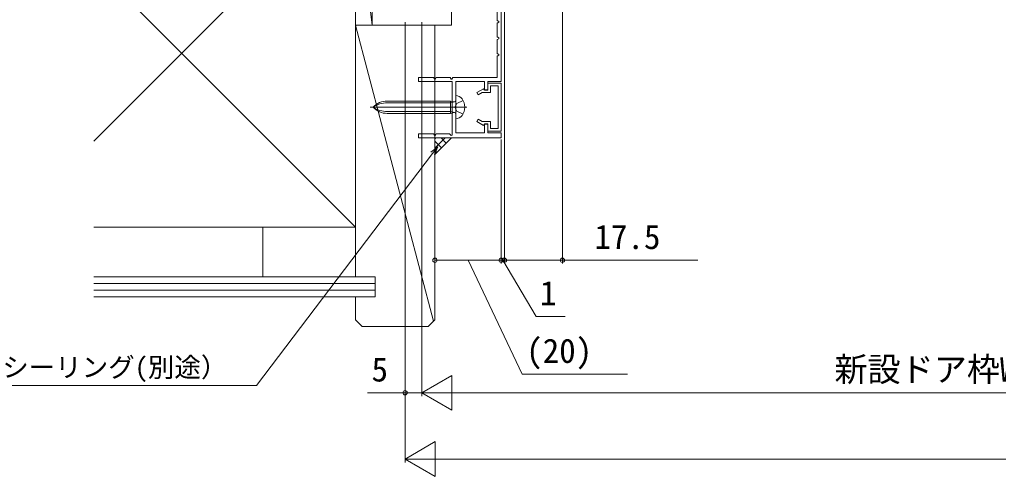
# Model space of a CAD drawing. Units: millimetres, scale not verified. Extents: x -1188 to -198, y -840 to 760.
# Drawn here: x -1034.4 to -738.8, y -71.2 to 66.7 of the extents above; entities that cross this region are included whole.
import ezdxf
from ezdxf.enums import TextEntityAlignment as Align

# ---------------------------------------------------------------- set-up
doc = ezdxf.new("R2010")
doc.units = ezdxf.units.MM
doc.header["$LTSCALE"] = 4
doc.linetypes.add('DASHED3', pattern=[4, 3, -1])
for name, color, linetype, lineweight in [('0-3_YKK_11', 7, 'Continuous', 9), ('0-4_YKK_11E', 4, 'Continuous', 9), ('0-6_YKK_13', 4, 'Continuous', 9), ('0-8_YKK_D', 6, 'Continuous', 9), ('0-9_YSS_K', 3, 'Continuous', 9), ('0-A_YSS_KE', 3, 'Continuous', 9)]:
    doc.layers.add(name, color=color, linetype=linetype, lineweight=lineweight)
doc.styles.add('ＭＳ ゴシック', font='')
doc.styles.get('ＭＳ ゴシック').set_extended_font_data('MS Gothic')

msp = doc.modelspace()

# ---------------------------------------------------------------- linework, layer by layer
at = {"layer": '0-3_YKK_11'}
for p, q in [((-890.2, 71.072), (-890.2, 66.476)), ((-889, 48.072), (-889, 71.072)), ((-890.2, 66.476), (-889.7, 66.188)), ((-889.7, 65.957), (-890.2, 65.668)), ((-890.2, 65.668), (-890.2, 61.476)), ((-889.7, 66.188), (-889.7, 65.957)), ((-890.2, 61.476), (-889.7, 61.188)), ((-889.7, 60.957), (-890.2, 60.668)), ((-890.2, 60.668), (-890.2, 56.476)), ((-889.7, 61.188), (-889.7, 60.957)), ((-890.2, 56.476), (-889.7, 56.188)), ((-889.7, 56.188), (-889.7, 55.957)), ((-889.7, 55.957), (-890.2, 55.668)), ((-890.2, 55.668), (-890.2, 49.272)), ((-908.596, 49.272), (-909, 48.572)), ((-909, 48.572), (-909, 48.072)), ((-909, 48.072), (-903.8, 48.072)), ((-904.404, 49.272), (-908.596, 49.272)), ((-904.115, 48.772), (-904.404, 49.272)), ((-903.884, 48.772), (-904.115, 48.772)), ((-903.596, 49.272), (-903.884, 48.772)), ((-903.8, 48.072), (-903.8, 31.839)), ((-890.2, 49.272), (-903.596, 49.272)), ((-902.7, 48.072), (-894, 48.072)), ((-902.7, 40.73), (-902.7, 48.072)), ((-894, 48.072), (-894, 45.372)), ((-893, 48.072), (-889, 48.072)), ((-893, 45.372), (-893, 48.072)), ((-893, 47.572), (-893, 45.472)), ((-889, 47.572), (-893, 47.572)), ((-889, 33.072), (-889, 47.572)), ((-894.315, 45.845), (-896.3, 44.7)), ((-896.3, 44.7), (-895.9, 44.007)), ((-895.9, 44.007), (-894.747, 44.672)), ((-894.747, 44.672), (-892.2, 44.672)), ((-894.1, 45.472), (-894.315, 45.845)), ((-893, 45.472), (-894.1, 45.472)), ((-894, 45.372), (-893, 45.372)), ((-892.2, 46.772), (-889.9, 46.772)), ((-892.2, 44.672), (-892.2, 46.772)), ((-889.9, 46.772), (-889.9, 33.872)), ((-902.82, 40.547), (-902.7, 40.73)), ((-902.82, 39.997), (-902.82, 40.547)), ((-902.7, 39.814), (-902.82, 39.997)), ((-902.7, 32.572), (-902.7, 39.814)), ((-895.9, 36.638), (-896.3, 35.945)), ((-896.3, 35.945), (-894.315, 34.799)), ((-894.747, 35.972), (-895.9, 36.638)), ((-892.2, 35.972), (-894.747, 35.972)), ((-892.2, 33.872), (-892.2, 35.972)), ((-894, 32.572), (-902.7, 32.572)), ((-894.315, 34.799), (-894.1, 35.172)), ((-894.1, 35.172), (-893, 35.172)), ((-894, 35.272), (-894, 32.572)), ((-893, 35.272), (-894, 35.272)), ((-893, 32.572), (-893, 35.272)), ((-893, 35.172), (-893, 33.072)), ((-893, 33.072), (-889, 33.072)), ((-889, 32.572), (-893, 32.572)), ((-889.9, 33.872), (-892.2, 33.872)), ((-889, 31.072), (-889, 32.572)), ((-908.596, 32.272), (-909, 31.572)), ((-909, 31.572), (-909, 31.072)), ((-909, 31.072), (-889, 31.072)), ((-904.583, 32.272), (-908.596, 32.272)), ((-904.047, 31.736), (-904.583, 32.272)), ((-903.8, 31.839), (-904.047, 31.736))]:
    msp.add_line(p, q, dxfattribs=at)
at = {"layer": '0-3_YKK_11', "linetype": 'DASHED3'}
for p, q in [((-914, 49.272), (-914, 48.072)), ((-909.404, 49.272), (-914, 49.272)), ((-914, 48.072), (-909, 48.072)), ((-909.173, 48.872), (-909.404, 49.272)), ((-909.173, 48.872), (-909, 48.772)), ((-914, 32.272), (-914, 31.072)), ((-909.404, 32.272), (-914, 32.272)), ((-914, 31.072), (-909, 31.072)), ((-909.173, 31.872), (-909.404, 32.272)), ((-909.173, 31.872), (-909, 31.772))]:
    msp.add_line(p, q, dxfattribs=at)
at = {"layer": '0-4_YKK_11E'}
for p, q in [((-904, 65.073), (-904, 71.073)), ((-928, 70.073), (-928, 65.073)), ((-928, 65.073), (-904, 65.073))]:
    msp.add_line(p, q, dxfattribs=at)
at = {"layer": '0-6_YKK_13'}
for p, q in [((-923.377, 42.147), (-904.3, 42.147)), ((-923.377, 41.58), (-904.3, 41.58)), ((-917.7, 42.147), (-904.3, 42.147)), ((-904.3, 42.147), (-903.328, 41.889)), ((-904.3, 42.147), (-904.3, 38.397)), ((-904.3, 41.58), (-903.078, 41.887)), ((-902.7, 43.772), (-902.7, 42.647)), ((-902.7, 42.647), (-902.7, 37.897)), ((-928.572, 40.272), (-899.365, 40.272)), ((-923.377, 38.965), (-904.3, 38.965)), ((-904.3, 38.965), (-903.078, 38.657)), ((-904.3, 38.397), (-903.328, 38.655)), ((-923.377, 38.397), (-904.3, 38.397)), ((-917.7, 38.397), (-919.279, 38.397)), ((-917.7, 38.397), (-904.3, 38.397)), ((-902.7, 37.897), (-902.7, 36.772))]:
    msp.add_line(p, q, dxfattribs=at)
at = {"layer": '0-6_YKK_13', "linetype": 'DASHED3'}
for p, q in [((-902.338, 41.417), (-902.947, 40.272)), ((-900.507, 42.322), (-902.338, 41.417)), ((-902.338, 39.127), (-902.947, 40.272)), ((-900.507, 38.222), (-902.338, 39.127))]:
    msp.add_line(p, q, dxfattribs=at)
at = {"layer": '0-6_YKK_13'}
for centre, radius, start, end in [((-923.377, 36.226), 5.921, 90, 136.89532), ((-923.377, 33.78), 7.8, 90, 123.65768), ((-903.2, 42.372), 0.5, 255.116, 0), ((-902.721, 41.384), 2.388, 36.64951, 89.48418), ((-904.4, 40.272), 4.4, 0, 35.21759), ((-923.377, 46.765), 7.8, 236.3423, 270), ((-923.377, 44.318), 5.921, 223.10466, 270), ((-903.2, 38.172), 0.5, 0, 104.88399), ((-904.224, 40.245), 4.224, 323.88693, 0.36935), ((-902.702, 39.082), 2.309, 270.05208, 324.94875)]:
    msp.add_arc(centre, radius, start, end, dxfattribs=at)
at = {"layer": '0-8_YKK_D'}
for p, q in [((-870.5, 90.073), (-870.5, -6.927)), ((-888, 70.372), (-888, -6.928)), ((-918, 65.972), (-918, -66.928)), ((-918, 65.972), (-918, -46.928)), ((-913, 65.972), (-913, -46.928)), ((-913, 65.972), (-913, -46.928)), ((-909, 30.072), (-909, -6.928)), ((-889, 30.572), (-889, -6.928)), ((-910.238, 26.702), (-908.152, 28.319)), ((-908.152, 28.319), (-909.694, 26.288)), ((-908.152, 28.319), (-909.15, 25.875)), ((-889, 28.072), (-889, -6.928)), ((-888, 28.073), (-888, -6.927)), ((-909.694, 26.288), (-962.873, -43.716)), ((-889, -5.928), (-909, -5.928)), ((-899, -5.928), (-882.65, -40.313)), ((-889, -5.928), (-891.55, -5.928)), ((-888, -5.928), (-889, -5.928)), ((-888, -5.928), (-889, -5.928)), ((-888.5, -5.928), (-878.477, -22.9)), ((-888, -5.928), (-885.45, -5.928)), ((-878.477, -22.9), (-869.677, -22.9)), ((-913, -45.928), (-903.907, -40.678)), ((-903.907, -51.178), (-903.907, -40.678)), ((-882.65, -40.313), (-850.81, -40.313)), ((-962.873, -43.716), (-1039.663, -43.716)), ((-918, -45.928), (-929.35, -45.928)), ((-913, -45.928), (-918, -45.928)), ((-913, -45.928), (-894.813, -45.928)), ((-913, -45.928), (-903.907, -51.178)), ((-902.5, -45.928), (-483.5, -45.928)), ((-918, -65.928), (-908.907, -60.678)), ((-908.907, -71.178), (-908.907, -60.678)), ((-918, -65.928), (-899.813, -65.928)), ((-918, -65.928), (-908.907, -71.178)), ((-907.5, -65.928), (-478.5, -65.928))]:
    msp.add_line(p, q, dxfattribs=at)
msp.add_lwpolyline([(-829.561, -5.927), (-870.5, -5.927), (-888, -5.927)], dxfattribs=at)
for centre in [(-909, -5.928), (-889, -5.928), (-889, -5.928), (-888, -5.927), (-888, -5.928), (-870.5, -5.927), (-918, -45.928)]:
    msp.add_circle(centre, 0.637, dxfattribs=at)
at = {"layer": '0-9_YSS_K'}
for p, q in [((-933, 109.073), (-1012, 30.073)), ((-933, 109.072), (-933, 65.072)), ((-933, 109.072), (-928, 65.072)), ((-928, 65.072), (-928, 109.072)), ((-933, 4.073), (-1012, 83.072)), ((-933, 65.072), (-928, 65.072)), ((-933, 65.072), (-909.417, -24.345)), ((-933, 65.072), (-909, 65.072)), ((-933, -10.928), (-933, 65.072)), ((-909, -23.928), (-909, 65.072)), ((-909, 65.072), (-909, 4.072)), ((-909, 27.915), (-905.909, 31.007)), ((-909, 30.744), (-908.737, 31.007)), ((-909, 26.007), (-904, 31.007)), ((-906.993, 28.014), (-909, 30.021)), ((-905.579, 29.428), (-907.157, 31.007)), ((-904.164, 30.842), (-904.329, 31.007)), ((-908.407, 26.6), (-909, 27.193)), ((-933, 4.072), (-1012, 4.072)), ((-961, 4.072), (-961, -10.928)), ((-927, -10.928), (-1012, -10.928)), ((-927, -10.928), (-927, -16.928)), ((-927, -12.928), (-1012, -12.928)), ((-927, -14.928), (-1012, -14.928)), ((-927, -16.928), (-1012, -16.928)), ((-933, -23.928), (-933, -16.928)), ((-933, -23.928), (-931, -25.928)), ((-931, -25.928), (-911, -25.928)), ((-909, -23.928), (-911, -25.928))]:
    msp.add_line(p, q, dxfattribs=at)
at = {"layer": '0-A_YSS_KE'}
for p, q in [((-933, 109.073), (-933, 4.073)), ((-933, 4.073), (-1012, 4.073))]:
    msp.add_line(p, q, dxfattribs=at)

# ---------------------------------------------------------------- texts
at = {"layer": '0-8_YKK_D', "color": 4, "style": 'ＭＳ ゴシック'}
for s, height, p in [('17.5', 7.331, (-860.841, -4.727)), ('1', 7.331, (-877.277, -21.7)), ('(20)', 7.331, (-881.45, -39.113)), ('シーリング(別途）', 5.865, (-1039.663, -42.916)), ('5', 7.331, (-928.15, -44.728)), ('新設ドア枠W＝既設ドア枠開口幅-10', 7.331, (-788.36, -44.728))]:
    msp.add_text(s, height=height, dxfattribs=at).set_placement(p, align=Align.BOTTOM_LEFT)

doc.saveas('drawing.dxf')
